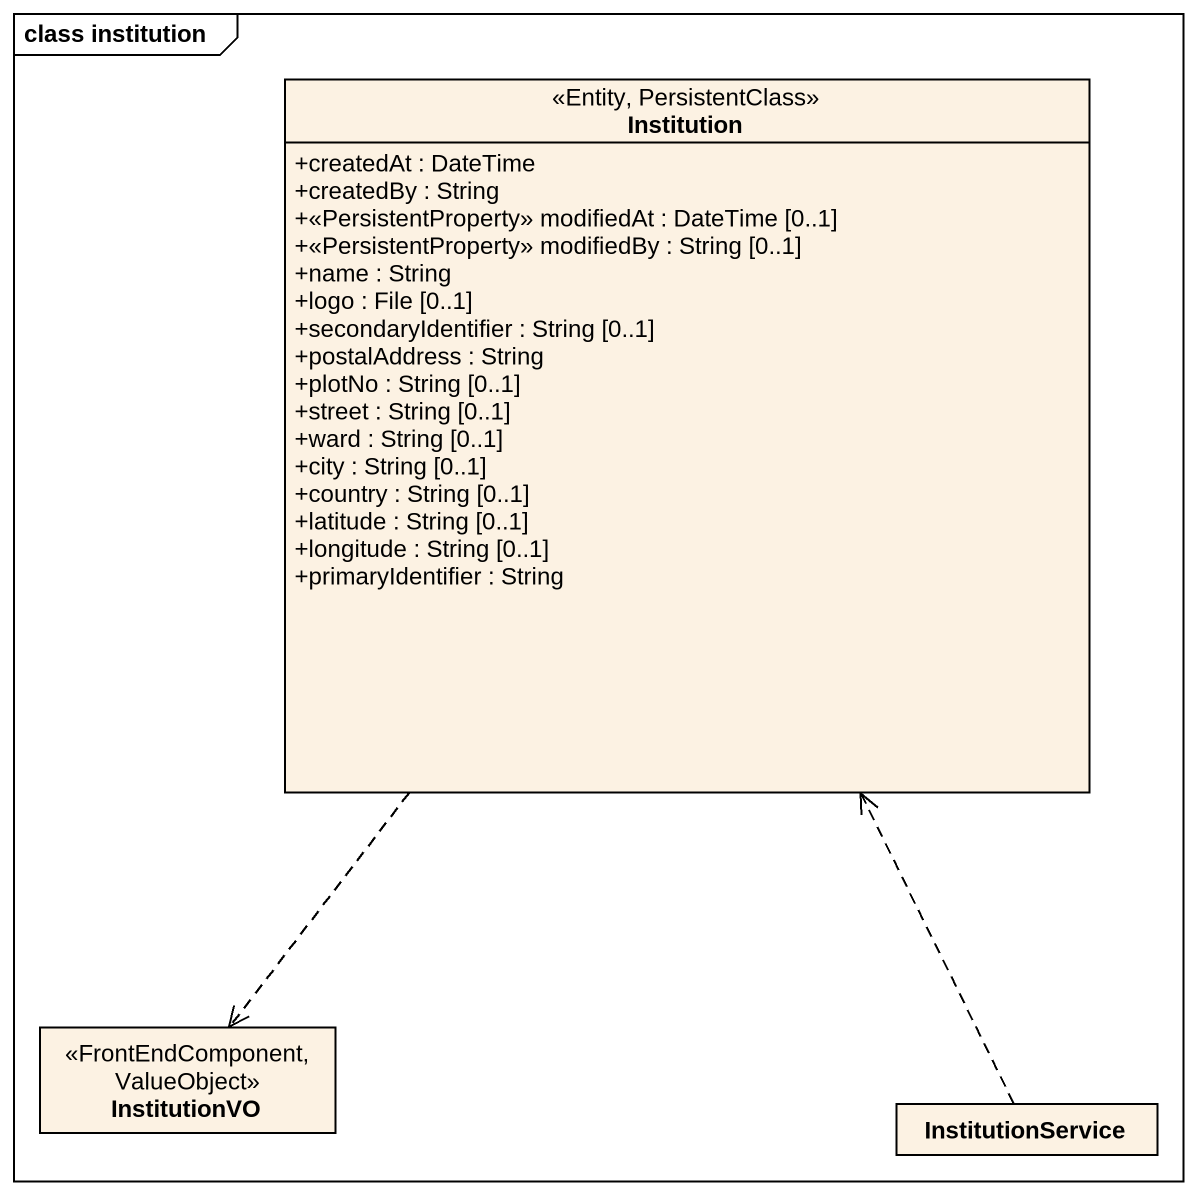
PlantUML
@startuml
mainframe class institution
hide circle
hide empty members
skinparam classAttributeIconSize 0
class Institution <<Entity, PersistentClass>> {
  +createdAt : DateTime
  +createdBy : String
  +<<PersistentProperty>> modifiedAt : DateTime [0..1]
  +<<PersistentProperty>> modifiedBy : String [0..1]
  +name : String
  +logo : File [0..1]
  +secondaryIdentifier : String [0..1]
  +postalAddress : String
  +plotNo : String [0..1]
  +street : String [0..1]
  +ward : String [0..1]
  +city : String [0..1]
  +country : String [0..1]
  +latitude : String [0..1]
  +longitude : String [0..1]
  +primaryIdentifier : String
}
class InstitutionVO <<FrontEndComponent, ValueObject>>
class InstitutionService
Institution ..> InstitutionVO
InstitutionService .up.> Institution
@enduml
